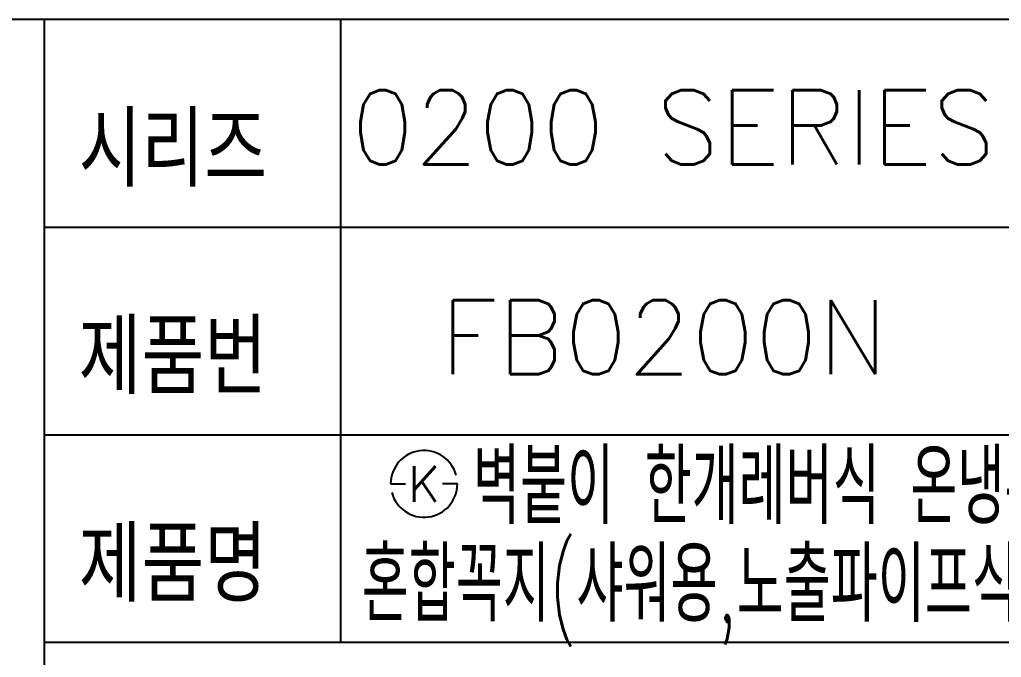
# Model space of a CAD drawing. Extents: x -7342 to 109, y -2599 to 214.
# Drawn here: x -3981.5 to -3915.3, y -1863.9 to -1820.8 of the extents above; entities that cross this region are included whole.
import ezdxf
from ezdxf.enums import TextEntityAlignment as Align

# ---------------------------------------------------------------- set-up
doc = ezdxf.new("R2010")
doc.units = 0
doc.header["$LTSCALE"] = 7
doc.layers.get('0').update_dxf_attribs({"color": 2, "linetype": 'CONTINUOUS'})
doc.layers.add('DIM', color=2, linetype='CONTINUOUS')
doc.layers.add('TXT', color=4, linetype='CONTINUOUS')
doc.styles.add('GHS', font='ROMANS.shx', dxfattribs={"bigfont": 'GHS.shx'})

msp = doc.modelspace()

# ---------------------------------------------------------------- linework, layer by layer
at = {"color": 7}
for p, q in [((-3979.88112, -1820.8362), (-3979.88112, -1876.8362)), ((-3959.88112, -1820.8362), (-3959.88112, -1862.8362)), ((-3979.88112, -1834.8362), (-3898.88112, -1834.8362)), ((-3979.88112, -1848.8362), (-3898.88112, -1848.8362)), ((-3979.88112, -1862.8362), (-3898.88112, -1862.8362))]:
    msp.add_line(p, q, dxfattribs=at)
at = {"layer": 'DIM'}
for p, q in [((-3956.49843, -1852.15432), (-3955.99843, -1852.15432)), ((-3955.99843, -1852.15432), (-3955.49843, -1852.15432)), ((-3952.49843, -1852.15432), (-3952.99843, -1852.15432)), ((-3951.99843, -1852.15432), (-3952.49843, -1852.15432))]:
    msp.add_line(p, q, dxfattribs=at)
for start, end in [(15, 180), (195, 0)]:
    msp.add_arc((-3954.24843, -1852.15432), 2.25, start, end, dxfattribs=at)
at = {"layer": 'TXT'}
msp.add_line((-3898.88112, -1820.8362), (-4446.88112, -1820.8362), dxfattribs=at)

# ---------------------------------------------------------------- texts
at = {"color": 7, "style": 'GHS'}
msp.add_text('0200 SERIES', height=5, dxfattribs=at).set_placement((-3959.17797, -1830.59753))
msp.add_text('FB0200N', height=5, dxfattribs=at).set_placement((-3938.05294, -1842.25746), align=Align.MIDDLE)
at = {"style": 'GHS', "width": 0.6}
for s, p in [('벽붙이 한개레버식 온냉수', (-3950.94367, -1854.86403)), ('혼합꼭지(샤워용,노출파이프식)', (-3958.45695, -1861.46507))]:
    msp.add_text(s, height=5, dxfattribs=at).set_placement(p)
at = {"layer": 'DIM', "style": 'GHS', "width": 0.8}
for s, p in [('시리즈', (-3977.54075, -1832.10681)), ('제품번', (-3977.54075, -1846.10681)), ('제품명', (-3977.54075, -1860.10681))]:
    msp.add_text(s, height=5, dxfattribs=at).set_placement(p)
at = {"layer": 'DIM', "style": 'GHS'}
msp.add_text('K', height=2.394, dxfattribs=at).set_placement((-3954.24843, -1852.15432), align=Align.MIDDLE)

doc.saveas('drawing.dxf')
